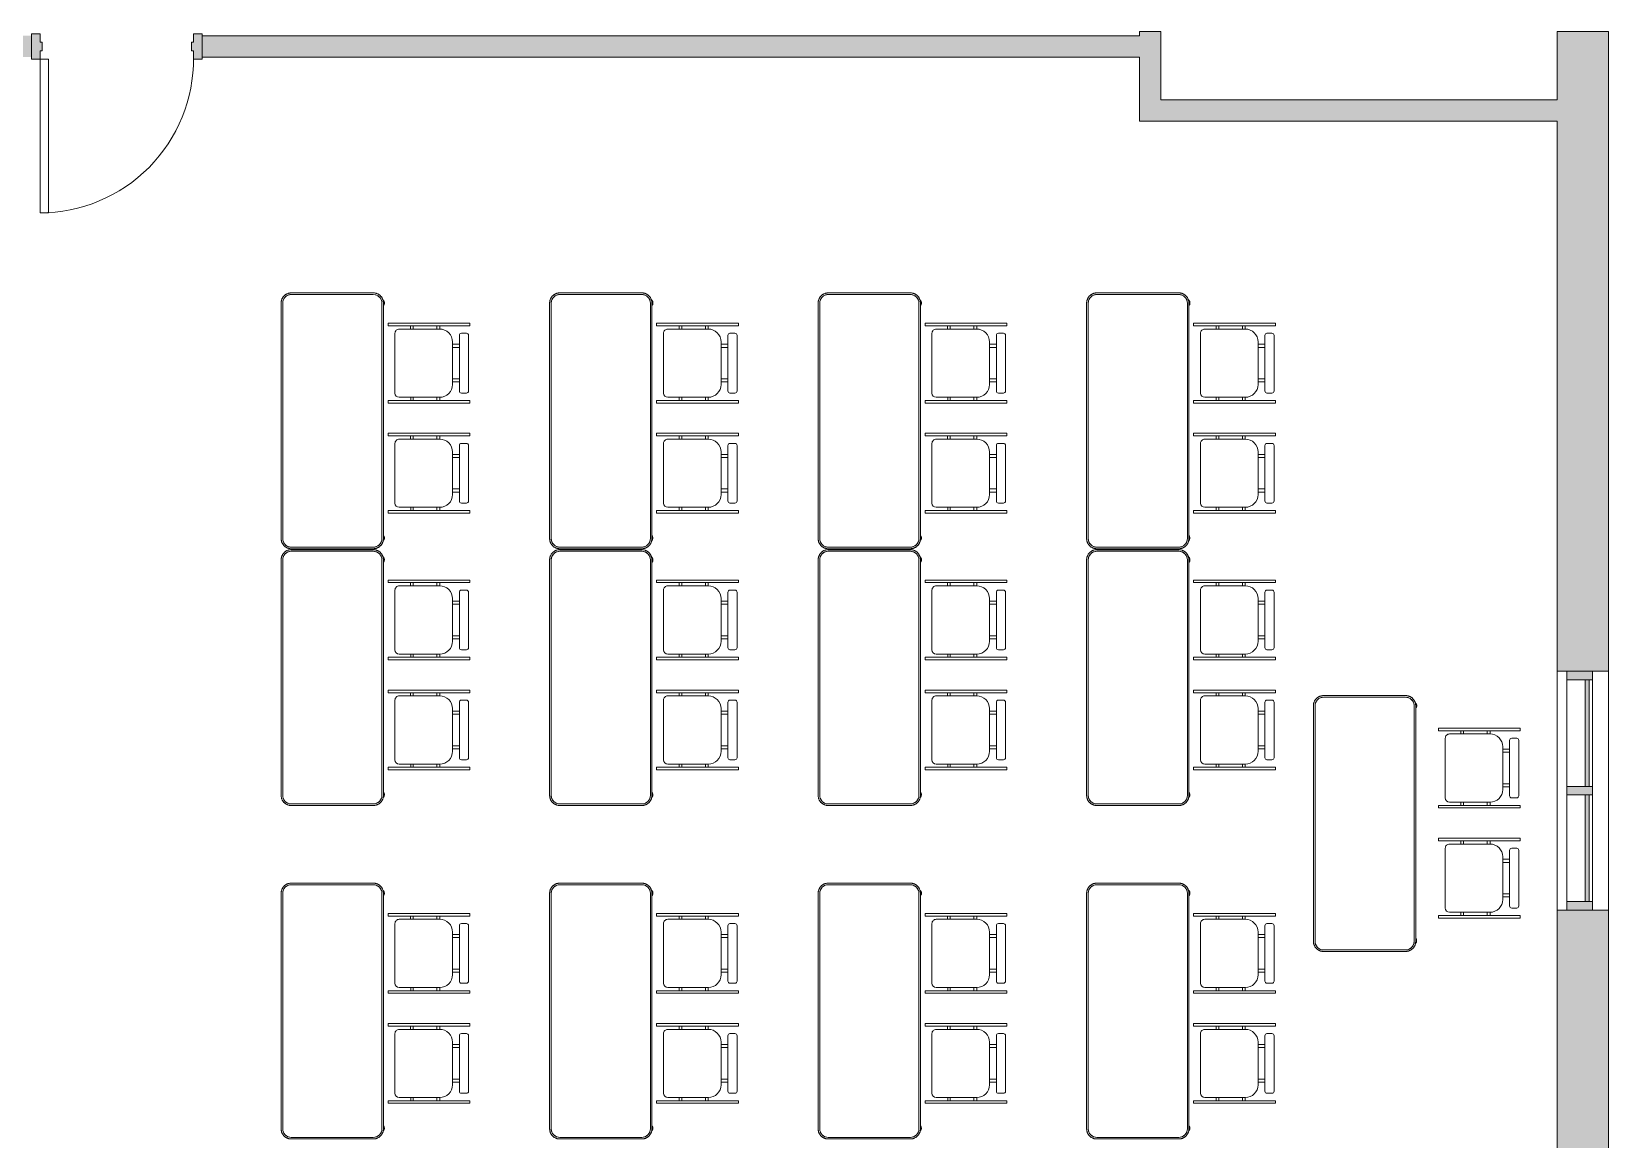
# Model space of a CAD drawing. Header units: inches. Extents: x 75 to 1272, y -971 to -4.
# Drawn here: x 865 to 1235, y -785 to -525.2 of the extents above; entities that cross this region are included whole.
import ezdxf

# ---------------------------------------------------------------- set-up
doc = ezdxf.new("R2010")
doc.units = ezdxf.units.IN
doc.header["$MEASUREMENT"] = 0
for name, color, linetype, lineweight in [('A-DOOR', 31, 'Continuous', 9), ('A-DOOR-FRAM', 31, 'Continuous', 9), ('A-GLAZ-CURT', 52, 'Continuous', 9), ('A-GLAZ-CWMG', 51, 'Continuous', 9), ('A-WALL', 113, 'Continuous', 9), ('A-WALL-PATT', 111, 'Continuous', 9), ('I-FURN', 30, 'Continuous', 9), ('I-WALL', 2, 'Continuous', 9)]:
    doc.layers.add(name, color=color, linetype=linetype, lineweight=lineweight)

# ---------------------------------------------------------------- blocks, each defined once
blk = doc.blocks.new('Door-Single_CE_ - WD Door-2_ WD Frame-5155742-LEVEL 1')
at = {"layer": 'A-DOOR-FRAM'}
h = blk.add_hatch(color=253, dxfattribs=at)
h.paths.add_polyline_path([(-20, 3), (-20, -3), (-18, -3), (-18, -1), (-17.5, -1), (-17.5, 1), (-18, 1), (-18, 3)])
h.paths.add_polyline_path([(20, 3), (18, 3), (18, 1), (17.5, 1), (17.5, -1), (18, -1), (18, -3), (20, -3), (20, 1)])
at = {"layer": 'A-DOOR', "color": 8, "lineweight": 15}
for p, q in [((18, 39), (16, 39)), ((16, 39), (16, 3)), ((18, 3), (18, 39)), ((18, 3), (16, 3))]:
    blk.add_line(p, q, dxfattribs=at)
at = {"layer": 'A-DOOR', "color": 253}
blk.add_arc((18, 3), 36, 90, 180.5, dxfattribs=at)
blk.add_arc((18, 3), 36, 90, 180.5, dxfattribs=at)
blk.add_arc((18, 3), 36, 90, 180.5, dxfattribs=at)
blk.add_arc((18, 3), 36, 90, 180.5, dxfattribs=at)
at = {"layer": 'A-DOOR-FRAM', "color": 8, "lineweight": 15}
for p, q in [((-18, 3), (-20, 3)), ((-20, 3), (-20, -3)), ((-18, 1), (-18, 3)), ((-17.5, 1), (-18, 1)), ((-17.5, -1), (-17.5, 1)), ((18, 1), (17.5, 1)), ((17.5, 1), (17.5, -1)), ((20, 3), (18, 3)), ((18, 3), (18, 1)), ((20, -3), (20, 3)), ((-20, -3), (-18, -3)), ((-18, -3), (-18, -1)), ((-18, -1), (-17.5, -1)), ((17.5, -1), (18, -1)), ((18, -1), (18, -3)), ((18, -3), (20, -3))]:
    blk.add_line(p, q, dxfattribs=at)
blk = doc.blocks.new('System Panel - zGlazed-5156992-LEVEL 1')
at = {"layer": 'A-GLAZ-CURT'}
blk.add_hatch(color=253, dxfattribs=at).paths.add_polyline_path([(-12.5, -1.5), (12.5, -1.5), (12.5, -0.5), (-12.5, -0.5)])
at = {"layer": 'A-GLAZ-CURT', "color": 8, "lineweight": 15}
for p, q in [((12.5, -0.5), (-12.5, -0.5)), ((-12.5, -0.5), (-12.5, -1.5)), ((-12.5, -1.5), (12.5, -1.5)), ((12.5, -1.5), (12.5, -0.5))]:
    blk.add_line(p, q, dxfattribs=at)
blk = doc.blocks.new('Rectangular Mullion - 6_ x 2_ Rectangular_CE_-5156980-LEVEL 1')
at = {"layer": 'A-GLAZ-CWMG', "color": 253}
for p, q in [((1225.26, -868.17), (1225.26, -893.17)), ((1231.26, -868.17), (1231.26, -893.17))]:
    blk.add_line(p, q, dxfattribs=at)
blk = doc.blocks.new('Rectangular Mullion - 6_ x 2_ Rectangular_CE_-5156993-LEVEL 1')
at = {"layer": 'A-GLAZ-CWMG'}
blk.add_hatch(color=253, dxfattribs=at).paths.add_polyline_path([(-2, 2.25), (0, 2.25), (0, -3.75), (-2, -3.75)])
at = {"layer": 'A-GLAZ-CWMG', "color": 8, "lineweight": 15}
for p, q in [((-2, 2.25), (0, 2.25)), ((-2, -3.75), (-2, 2.25)), ((0, 2.25), (0, -3.75)), ((0, -3.75), (-2, -3.75))]:
    blk.add_line(p, q, dxfattribs=at)
blk = doc.blocks.new('Rectangular Mullion - 6_ x 2_ Rectangular_CE_-5156994-LEVEL 1')
at = {"layer": 'A-GLAZ-CWMG'}
blk.add_hatch(color=253, dxfattribs=at).paths.add_polyline_path([(0, -3.75), (0, 2.25), (-2, 2.25), (-2, -3.75)])
at = {"layer": 'A-GLAZ-CWMG', "color": 8, "lineweight": 15}
for p, q in [((0, 2.25), (-2, 2.25)), ((-2, 2.25), (-2, -3.75)), ((0, -3.75), (0, 2.25)), ((-2, -3.75), (0, -3.75))]:
    blk.add_line(p, q, dxfattribs=at)
blk = doc.blocks.new('Rectangular Mullion - 6_ x 2_ Rectangular_CE_-5156991-LEVEL 1')
at = {"layer": 'A-GLAZ-CWMG'}
blk.add_hatch(color=253, dxfattribs=at).paths.add_polyline_path([(-1, 2.25), (1, 2.25), (1, -3.75), (-1, -3.75)])
at = {"layer": 'A-GLAZ-CWMG', "color": 8, "lineweight": 15}
for p, q in [((-1, 2.25), (1, 2.25)), ((-1, -3.75), (-1, 2.25)), ((1, 2.25), (1, -3.75)), ((1, -3.75), (-1, -3.75))]:
    blk.add_line(p, q, dxfattribs=at)
blk = doc.blocks.new('Chair-Stacking - Chair-Stacking-5181166-LEVEL 1')
at = {"layer": 'I-FURN', "color": 254}
for p, q in [((-16.4, 13.91), (-16.4, -5.29)), ((-15.8, 13.91), (-16.4, 13.91)), ((-15.8, -5.29), (-15.8, 13.91)), ((-15.05, 11.29), (-15.05, 1.79)), ((-14.05, 12.29), (-0.05, 12.29)), ((0.95, 11.29), (0.95, 1.79)), ((1.7, 13.91), (2.31, 13.91)), ((1.7, -5.29), (1.7, 13.91)), ((2.31, 13.91), (2.31, -5.29)), ((-15.05, 8.6), (-15.8, 8.6)), ((-15.8, 8), (-15.8, 8.6)), ((-15.05, 8), (-15.8, 8)), ((-15.05, 8), (-15.05, 8.6)), ((0.95, 8), (0.95, 8.63)), ((0.95, 8.63), (1.7, 8.63)), ((0.95, 8), (1.7, 8)), ((1.7, 8), (1.7, 8.63)), ((-15.05, 2.46), (-15.8, 2.46)), ((-15.8, 1.79), (-15.8, 2.46)), ((-15.05, 1.79), (-15.8, 1.79)), ((-15.05, 1.79), (-15.05, 2.46)), ((0.95, 1.79), (0.95, 2.46)), ((0.95, 2.46), (1.7, 2.46)), ((0.95, 1.79), (1.7, 1.79)), ((1.7, 1.79), (1.7, 2.46)), ((-14.05, -3.31), (-14.05, -4.47)), ((-13.55, -2.81), (-0.55, -2.81)), ((-12.05, -1.21), (-2.05, -1.21)), ((-11.46, -1.21), (-10.74, -1.21)), ((-11.46, -1.21), (-11.46, -2.81)), ((-10.74, -1.21), (-10.74, -2.81)), ((-2.63, -1.21), (-3.34, -1.21)), ((-3.34, -1.21), (-3.34, -2.81)), ((-2.63, -1.21), (-2.63, -2.81)), ((-0.05, -3.31), (-0.05, -4.47)), ((-16.4, -5.29), (-15.8, -5.29)), ((-13.55, -4.97), (-0.55, -4.97)), ((2.31, -5.29), (1.7, -5.29))]:
    blk.add_line(p, q, dxfattribs=at)
for centre, radius, start, end in [((-14.05, 11.29), 1, 90, 180), ((-0.05, 11.29), 1, 360, 90), ((-12.05, 1.79), 3, 180, 270), ((-2.05, 1.79), 3, 270, 0), ((-13.55, -3.31), 0.5, 90, 180), ((-0.55, -3.31), 0.5, 360, 90), ((-13.55, -4.47), 0.5, 180, 270), ((-0.55, -4.47), 0.5, 270, 0)]:
    blk.add_arc(centre, radius, start, end, dxfattribs=at)
blk = doc.blocks.new('Table_Training_FlipNestCaster_CE_ - 60_ x 24_-2787681-LEVEL 1')
at = {"layer": 'I-FURN', "color": 254}
for p, q in [((27.63, 12), (-27.62, 12)), ((-27.62, 11.63), (27.63, 11.63)), ((27.63, 11.63), (-27.62, 11.63)), ((-30, 9.63), (-30, -9.63)), ((-29.62, -9.63), (-29.62, 9.63)), ((-29.62, 9.63), (-29.62, -9.63)), ((29.63, 9.63), (29.63, -9.63)), ((29.63, -9.63), (29.63, 9.63)), ((30, -9.63), (30, 9.63)), ((27.63, -11.63), (-27.62, -11.63)), ((-27.62, -11.63), (27.63, -11.63)), ((-27.62, -12), (27.63, -12))]:
    blk.add_line(p, q, dxfattribs=at)
at = {"layer": 'I-FURN', "color": 254, "flags": 128}
for points in [[(-27.62, 12), (-27.72, 12), (-27.81, 11.99), (-27.91, 11.98), (-28, 11.97), (-28.1, 11.95), (-28.19, 11.93), (-28.28, 11.91), (-28.37, 11.88), (-28.46, 11.85), (-28.55, 11.81), (-28.64, 11.77), (-28.72, 11.73), (-28.81, 11.69), (-28.89, 11.64), (-28.97, 11.59), (-29.04, 11.53), (-29.12, 11.47), (-29.19, 11.41), (-29.26, 11.35), (-29.33, 11.28), (-29.39, 11.21), (-29.46, 11.14), (-29.52, 11.06), (-29.57, 10.99), (-29.62, 10.91), (-29.67, 10.83), (-29.72, 10.74), (-29.76, 10.66), (-29.8, 10.57), (-29.84, 10.49), (-29.87, 10.4), (-29.9, 10.31), (-29.93, 10.21), (-29.95, 10.12), (-29.97, 10.03), (-29.98, 9.93), (-29.99, 9.84), (-30, 9.75), (-30, 9.65), (-30, 9.63)], [(30, 9.63), (30, 9.72), (29.99, 9.81), (29.98, 9.91), (29.97, 10), (29.95, 10.1), (29.93, 10.19), (29.91, 10.28), (29.88, 10.37), (29.85, 10.46), (29.81, 10.55), (29.77, 10.64), (29.73, 10.72), (29.69, 10.81), (29.64, 10.89), (29.59, 10.97), (29.53, 11.04), (29.47, 11.12), (29.41, 11.19), (29.35, 11.26), (29.28, 11.33), (29.21, 11.39), (29.14, 11.46), (29.06, 11.52), (28.99, 11.57), (28.91, 11.62), (28.83, 11.67), (28.74, 11.72), (28.66, 11.76), (28.57, 11.8), (28.49, 11.84), (28.4, 11.87), (28.31, 11.9), (28.21, 11.93), (28.12, 11.95), (28.03, 11.97), (27.93, 11.98), (27.84, 11.99), (27.75, 12), (27.65, 12), (27.63, 12)], [(-30, -9.63), (-30, -9.72), (-29.99, -9.81), (-29.98, -9.91), (-29.97, -10), (-29.95, -10.1), (-29.93, -10.19), (-29.91, -10.28), (-29.88, -10.37), (-29.85, -10.46), (-29.81, -10.55), (-29.77, -10.64), (-29.73, -10.72), (-29.69, -10.81), (-29.64, -10.89), (-29.59, -10.97), (-29.53, -11.04), (-29.47, -11.12), (-29.41, -11.19), (-29.35, -11.26), (-29.28, -11.33), (-29.21, -11.39), (-29.14, -11.46), (-29.06, -11.52), (-28.99, -11.57), (-28.91, -11.62), (-28.83, -11.67), (-28.74, -11.72), (-28.66, -11.76), (-28.57, -11.8), (-28.49, -11.84), (-28.4, -11.87), (-28.31, -11.9), (-28.21, -11.93), (-28.12, -11.95), (-28.03, -11.97), (-27.93, -11.98), (-27.84, -11.99), (-27.75, -12), (-27.65, -12), (-27.62, -12)], [(27.63, -12), (27.72, -12), (27.81, -11.99), (27.91, -11.98), (28, -11.97), (28.1, -11.95), (28.19, -11.93), (28.28, -11.91), (28.37, -11.88), (28.46, -11.85), (28.55, -11.81), (28.64, -11.77), (28.72, -11.73), (28.81, -11.69), (28.89, -11.64), (28.97, -11.59), (29.04, -11.53), (29.12, -11.47), (29.19, -11.41), (29.26, -11.35), (29.33, -11.28), (29.39, -11.21), (29.46, -11.14), (29.52, -11.06), (29.57, -10.99), (29.62, -10.91), (29.67, -10.83), (29.72, -10.74), (29.76, -10.66), (29.8, -10.57), (29.84, -10.49), (29.87, -10.4), (29.9, -10.31), (29.93, -10.21), (29.95, -10.12), (29.97, -10.03), (29.98, -9.93), (29.99, -9.84), (30, -9.75), (30, -9.65), (30, -9.63)]]:
    blk.add_lwpolyline(points, dxfattribs=at)
at = {"layer": 'I-FURN', "color": 254}
for centre, start, end in [((-27.62, 9.63), 90, 180), ((-27.62, 9.63), 110.0287, 159.9713), ((-27.62, 9.63), 90, 108.099), ((27.63, 9.63), 360, 90), ((27.63, 9.63), 72.0786, 90), ((27.63, 9.63), 20.0287, 69.9713), ((-27.62, 9.63), 162.0786, 180), ((27.63, 9.63), 360, 18.099), ((-27.62, -9.63), 180, 270), ((-27.62, -9.63), 180, 198.099), ((-27.62, -9.63), 200.0287, 249.9713), ((27.63, -9.63), 270, 360), ((27.63, -9.63), 290.0287, 339.9713), ((27.63, -9.63), 342.0786, 360), ((-27.62, -9.63), 252.0786, 270), ((27.63, -9.63), 270, 288.099)]:
    blk.add_arc(centre, 2, start, end, dxfattribs=at)
for points, knots in [([(-27.64, 12.24), (-27.71, 12.24), (-27.86, 12.22), (-28.04, 12.15), (-28.17, 12.06), (-28.26, 11.99), (-28.33, 11.9), (-28.37, 11.84), (-28.39, 11.81)], [0, 0, 0, 0, 0.0833333, 0.1666667, 0.2083333, 0.25, 0.2916667, 0.3333333, 0.3333333, 0.3333333, 0.3333333]), ([(-27.03, 12), (-27.05, 12.02), (-27.11, 12.07), (-27.23, 12.15), (-27.41, 12.22), (-27.56, 12.24), (-27.64, 12.24)], [0.7554014, 0.7554014, 0.7554014, 0.7554014, 0.7916667, 0.8333333, 0.9166667, 1, 1, 1, 1]), ([(27.48, 12.22), (27.4, 12.22), (27.25, 12.2), (27.07, 12.13), (26.96, 12.05), (26.91, 12.01), (26.89, 12)], [0, 0, 0, 0, 0.0833333, 0.1666667, 0.2083333, 0.2321968, 0.2321968, 0.2321968, 0.2321968]), ([(28.18, 11.86), (28.18, 11.87), (28.15, 11.9), (28.1, 11.97), (28.01, 12.04), (27.88, 12.13), (27.71, 12.2), (27.55, 12.22), (27.48, 12.22)], [0.6996779, 0.6996779, 0.6996779, 0.6996779, 0.7083333, 0.75, 0.7916667, 0.8333333, 0.9166667, 1, 1, 1, 1])]:
    blk.add_open_spline(points, degree=3, knots=knots, dxfattribs=at)
blk = doc.blocks.new('Table_Training_FlipNestCaster_CE_ - 60_ x 24_-V6-LEVEL 1')
at = {"layer": 'I-FURN', "color": 254}
for p, q in [((27.63, 12), (-27.62, 12)), ((-27.62, 11.63), (27.63, 11.63)), ((27.63, 11.63), (-27.62, 11.63)), ((-30, 9.63), (-30, -9.63)), ((-29.62, -9.63), (-29.62, 9.63)), ((-29.62, 9.63), (-29.62, -9.63)), ((29.63, 9.63), (29.63, -9.63)), ((29.63, -9.63), (29.63, 9.63)), ((30, -9.63), (30, 9.63)), ((27.63, -11.63), (-27.62, -11.63)), ((-27.62, -11.63), (27.63, -11.63)), ((-27.62, -12), (27.63, -12))]:
    blk.add_line(p, q, dxfattribs=at)
at = {"layer": 'I-FURN', "color": 254, "flags": 128}
for points in [[(-27.62, 12), (-27.72, 12), (-27.81, 11.99), (-27.91, 11.98), (-28, 11.97), (-28.1, 11.95), (-28.19, 11.93), (-28.28, 11.91), (-28.37, 11.88), (-28.46, 11.85), (-28.55, 11.81), (-28.64, 11.77), (-28.72, 11.73), (-28.81, 11.69), (-28.89, 11.64), (-28.97, 11.59), (-29.04, 11.53), (-29.12, 11.47), (-29.19, 11.41), (-29.26, 11.35), (-29.33, 11.28), (-29.39, 11.21), (-29.46, 11.14), (-29.52, 11.06), (-29.57, 10.99), (-29.62, 10.91), (-29.67, 10.83), (-29.72, 10.74), (-29.76, 10.66), (-29.8, 10.57), (-29.84, 10.49), (-29.87, 10.4), (-29.9, 10.31), (-29.93, 10.21), (-29.95, 10.12), (-29.97, 10.03), (-29.98, 9.93), (-29.99, 9.84), (-30, 9.75), (-30, 9.65), (-30, 9.63)], [(30, 9.63), (30, 9.72), (29.99, 9.81), (29.98, 9.91), (29.97, 10), (29.95, 10.1), (29.93, 10.19), (29.91, 10.28), (29.88, 10.37), (29.85, 10.46), (29.81, 10.55), (29.77, 10.64), (29.73, 10.72), (29.69, 10.81), (29.64, 10.89), (29.59, 10.97), (29.53, 11.04), (29.47, 11.12), (29.41, 11.19), (29.35, 11.26), (29.28, 11.33), (29.21, 11.39), (29.14, 11.46), (29.06, 11.52), (28.99, 11.57), (28.91, 11.62), (28.83, 11.67), (28.74, 11.72), (28.66, 11.76), (28.57, 11.8), (28.49, 11.84), (28.4, 11.87), (28.31, 11.9), (28.21, 11.93), (28.12, 11.95), (28.03, 11.97), (27.93, 11.98), (27.84, 11.99), (27.75, 12), (27.65, 12), (27.63, 12)], [(-30, -9.63), (-30, -9.72), (-29.99, -9.81), (-29.98, -9.91), (-29.97, -10), (-29.95, -10.1), (-29.93, -10.19), (-29.91, -10.28), (-29.88, -10.37), (-29.85, -10.46), (-29.81, -10.55), (-29.77, -10.64), (-29.73, -10.72), (-29.69, -10.81), (-29.64, -10.89), (-29.59, -10.97), (-29.53, -11.04), (-29.47, -11.12), (-29.41, -11.19), (-29.35, -11.26), (-29.28, -11.33), (-29.21, -11.39), (-29.14, -11.46), (-29.06, -11.52), (-28.99, -11.57), (-28.91, -11.62), (-28.83, -11.67), (-28.74, -11.72), (-28.66, -11.76), (-28.57, -11.8), (-28.49, -11.84), (-28.4, -11.87), (-28.31, -11.9), (-28.21, -11.93), (-28.12, -11.95), (-28.03, -11.97), (-27.93, -11.98), (-27.84, -11.99), (-27.75, -12), (-27.65, -12), (-27.62, -12)], [(27.63, -12), (27.72, -12), (27.81, -11.99), (27.91, -11.98), (28, -11.97), (28.1, -11.95), (28.19, -11.93), (28.28, -11.91), (28.37, -11.88), (28.46, -11.85), (28.55, -11.81), (28.64, -11.77), (28.72, -11.73), (28.81, -11.69), (28.89, -11.64), (28.97, -11.59), (29.04, -11.53), (29.12, -11.47), (29.19, -11.41), (29.26, -11.35), (29.33, -11.28), (29.39, -11.21), (29.46, -11.14), (29.52, -11.06), (29.57, -10.99), (29.62, -10.91), (29.67, -10.83), (29.72, -10.74), (29.76, -10.66), (29.8, -10.57), (29.84, -10.49), (29.87, -10.4), (29.9, -10.31), (29.93, -10.21), (29.95, -10.12), (29.97, -10.03), (29.98, -9.93), (29.99, -9.84), (30, -9.75), (30, -9.65), (30, -9.63)]]:
    blk.add_lwpolyline(points, dxfattribs=at)
at = {"layer": 'I-FURN', "color": 254}
for centre, start, end in [((-27.62, 9.63), 90, 180), ((-27.62, 9.63), 110.0287, 159.9713), ((-27.62, 9.63), 90, 108.099), ((27.63, 9.63), 360, 90), ((27.63, 9.63), 72.0786, 90), ((27.63, 9.63), 20.0287, 69.9713), ((-27.62, 9.63), 162.0786, 180), ((27.63, 9.63), 360, 18.099), ((-27.62, -9.63), 180, 270), ((-27.62, -9.63), 180, 198.099), ((-27.62, -9.63), 200.0287, 204.9713), ((-27.62, -9.63), 207.264, 249.9713), ((27.63, -9.63), 270, 360), ((27.63, -9.63), 290.0287, 332.736), ((27.63, -9.63), 335.0287, 339.9713), ((27.63, -9.63), 342.0786, 360), ((-27.62, -9.63), 252.0786, 270), ((27.63, -9.63), 270, 288.099)]:
    blk.add_arc(centre, 2, start, end, dxfattribs=at)
for points, knots in [([(-27.64, 12.24), (-27.71, 12.24), (-27.86, 12.22), (-28.04, 12.15), (-28.17, 12.06), (-28.26, 11.99), (-28.33, 11.9), (-28.37, 11.84), (-28.39, 11.81)], [0, 0, 0, 0, 0.0833333, 0.1666667, 0.2083333, 0.25, 0.2916667, 0.3333333, 0.3333333, 0.3333333, 0.3333333]), ([(-27.03, 12), (-27.05, 12.02), (-27.11, 12.07), (-27.23, 12.15), (-27.41, 12.22), (-27.56, 12.24), (-27.64, 12.24)], [0.7554014, 0.7554014, 0.7554014, 0.7554014, 0.7916667, 0.8333333, 0.9166667, 1, 1, 1, 1]), ([(27.48, 12.22), (27.4, 12.22), (27.25, 12.2), (27.07, 12.13), (26.96, 12.05), (26.91, 12.01), (26.89, 12)], [0, 0, 0, 0, 0.0833333, 0.1666667, 0.2083333, 0.2321968, 0.2321968, 0.2321968, 0.2321968]), ([(28.18, 11.86), (28.18, 11.87), (28.15, 11.9), (28.1, 11.97), (28.01, 12.04), (27.88, 12.13), (27.71, 12.2), (27.55, 12.22), (27.48, 12.22)], [0.6996779, 0.6996779, 0.6996779, 0.6996779, 0.7083333, 0.75, 0.7916667, 0.8333333, 0.9166667, 1, 1, 1, 1])]:
    blk.add_open_spline(points, degree=3, knots=knots, dxfattribs=at)
blk = doc.blocks.new('Table_Training_FlipNestCaster_CE_ - 60_ x 24_-V12-LEVEL 1')
at = {"layer": 'I-FURN', "color": 254}
for p, q in [((27.63, 12), (-27.62, 12)), ((-27.62, 11.63), (27.63, 11.63)), ((27.63, 11.63), (-27.62, 11.63)), ((-30, 9.63), (-30, -9.63)), ((-29.62, -9.63), (-29.62, 9.63)), ((-29.62, 9.63), (-29.62, -9.63)), ((29.63, 9.63), (29.63, -9.63)), ((29.63, -9.63), (29.63, 9.63)), ((30, -9.63), (30, 9.63)), ((27.63, -11.63), (-27.62, -11.63)), ((-27.62, -11.63), (27.63, -11.63)), ((-27.62, -12), (27.63, -12))]:
    blk.add_line(p, q, dxfattribs=at)
at = {"layer": 'I-FURN', "color": 254, "flags": 128}
for points in [[(-27.62, 12), (-27.72, 12), (-27.81, 11.99), (-27.91, 11.98), (-28, 11.97), (-28.1, 11.95), (-28.19, 11.93), (-28.28, 11.91), (-28.37, 11.88), (-28.46, 11.85), (-28.55, 11.81), (-28.64, 11.77), (-28.72, 11.73), (-28.81, 11.69), (-28.89, 11.64), (-28.97, 11.59), (-29.04, 11.53), (-29.12, 11.47), (-29.19, 11.41), (-29.26, 11.35), (-29.33, 11.28), (-29.39, 11.21), (-29.46, 11.14), (-29.52, 11.06), (-29.57, 10.99), (-29.62, 10.91), (-29.67, 10.83), (-29.72, 10.74), (-29.76, 10.66), (-29.8, 10.57), (-29.84, 10.49), (-29.87, 10.4), (-29.9, 10.31), (-29.93, 10.21), (-29.95, 10.12), (-29.97, 10.03), (-29.98, 9.93), (-29.99, 9.84), (-30, 9.75), (-30, 9.65), (-30, 9.63)], [(30, 9.63), (30, 9.72), (29.99, 9.81), (29.98, 9.91), (29.97, 10), (29.95, 10.1), (29.93, 10.19), (29.91, 10.28), (29.88, 10.37), (29.85, 10.46), (29.81, 10.55), (29.77, 10.64), (29.73, 10.72), (29.69, 10.81), (29.64, 10.89), (29.59, 10.97), (29.53, 11.04), (29.47, 11.12), (29.41, 11.19), (29.35, 11.26), (29.28, 11.33), (29.21, 11.39), (29.14, 11.46), (29.06, 11.52), (28.99, 11.57), (28.91, 11.62), (28.83, 11.67), (28.74, 11.72), (28.66, 11.76), (28.57, 11.8), (28.49, 11.84), (28.4, 11.87), (28.31, 11.9), (28.21, 11.93), (28.12, 11.95), (28.03, 11.97), (27.93, 11.98), (27.84, 11.99), (27.75, 12), (27.65, 12), (27.63, 12)], [(-30, -9.63), (-30, -9.72), (-29.99, -9.81), (-29.98, -9.91), (-29.97, -10), (-29.95, -10.1), (-29.93, -10.19), (-29.91, -10.28), (-29.88, -10.37), (-29.85, -10.46), (-29.81, -10.55), (-29.77, -10.64), (-29.73, -10.72), (-29.69, -10.81), (-29.64, -10.89), (-29.59, -10.97), (-29.53, -11.04), (-29.47, -11.12), (-29.41, -11.19), (-29.35, -11.26), (-29.28, -11.33), (-29.21, -11.39), (-29.14, -11.46), (-29.06, -11.52), (-28.99, -11.57), (-28.91, -11.62), (-28.83, -11.67), (-28.74, -11.72), (-28.66, -11.76), (-28.57, -11.8), (-28.49, -11.84), (-28.4, -11.87), (-28.31, -11.9), (-28.21, -11.93), (-28.12, -11.95), (-28.03, -11.97), (-27.93, -11.98), (-27.84, -11.99), (-27.75, -12), (-27.65, -12), (-27.62, -12)], [(27.63, -12), (27.72, -12), (27.81, -11.99), (27.91, -11.98), (28, -11.97), (28.1, -11.95), (28.19, -11.93), (28.28, -11.91), (28.37, -11.88), (28.46, -11.85), (28.55, -11.81), (28.64, -11.77), (28.72, -11.73), (28.81, -11.69), (28.89, -11.64), (28.97, -11.59), (29.04, -11.53), (29.12, -11.47), (29.19, -11.41), (29.26, -11.35), (29.33, -11.28), (29.39, -11.21), (29.46, -11.14), (29.52, -11.06), (29.57, -10.99), (29.62, -10.91), (29.67, -10.83), (29.72, -10.74), (29.76, -10.66), (29.8, -10.57), (29.84, -10.49), (29.87, -10.4), (29.9, -10.31), (29.93, -10.21), (29.95, -10.12), (29.97, -10.03), (29.98, -9.93), (29.99, -9.84), (30, -9.75), (30, -9.65), (30, -9.63)]]:
    blk.add_lwpolyline(points, dxfattribs=at)
at = {"layer": 'I-FURN', "color": 254}
for centre, start, end in [((-27.62, 9.63), 90, 180), ((-27.62, 9.63), 110.0287, 180), ((-27.62, 9.63), 90, 108.099), ((27.63, 9.63), 360, 90), ((27.63, 9.63), 72.0786, 90), ((27.63, 9.63), 20.0287, 69.9713), ((27.63, 9.63), 360, 18.099), ((-27.62, -9.63), 180, 270), ((-27.62, -9.63), 180, 198.099), ((-27.62, -9.63), 200.0287, 204.9713), ((-27.62, -9.63), 207.264, 249.9713), ((27.63, -9.63), 270, 360), ((27.63, -9.63), 290.0287, 332.736), ((27.63, -9.63), 335.0287, 339.9713), ((27.63, -9.63), 342.0786, 360), ((-27.62, -9.63), 252.0786, 270), ((27.63, -9.63), 270, 288.099)]:
    blk.add_arc(centre, 2, start, end, dxfattribs=at)
for points, knots in [([(-27.64, 12.24), (-27.71, 12.24), (-27.86, 12.22), (-28.04, 12.15), (-28.17, 12.06), (-28.26, 11.99), (-28.33, 11.9), (-28.37, 11.84), (-28.39, 11.81)], [0, 0, 0, 0, 0.0833333, 0.1666667, 0.2083333, 0.25, 0.2916667, 0.3333333, 0.3333333, 0.3333333, 0.3333333]), ([(-27.03, 12), (-27.05, 12.02), (-27.11, 12.07), (-27.23, 12.15), (-27.41, 12.22), (-27.56, 12.24), (-27.64, 12.24)], [0.7554014, 0.7554014, 0.7554014, 0.7554014, 0.7916667, 0.8333333, 0.9166667, 1, 1, 1, 1]), ([(27.48, 12.22), (27.4, 12.22), (27.25, 12.2), (27.07, 12.13), (26.96, 12.05), (26.91, 12.01), (26.89, 12)], [0, 0, 0, 0, 0.0833333, 0.1666667, 0.2083333, 0.2321968, 0.2321968, 0.2321968, 0.2321968]), ([(28.18, 11.86), (28.18, 11.87), (28.15, 11.9), (28.1, 11.97), (28.01, 12.04), (27.88, 12.13), (27.71, 12.2), (27.55, 12.22), (27.48, 12.22)], [0.6996779, 0.6996779, 0.6996779, 0.6996779, 0.7083333, 0.75, 0.7916667, 0.8333333, 0.9166667, 1, 1, 1, 1])]:
    blk.add_open_spline(points, degree=3, knots=knots, dxfattribs=at)
blk = doc.blocks.new('Table_Training_FlipNestCaster_CE_ - 60_ x 24_-V13-LEVEL 1')
at = {"layer": 'I-FURN', "color": 254}
for p, q in [((27.63, 12), (-27.62, 12)), ((-27.62, 11.63), (27.63, 11.63)), ((27.63, 11.63), (-27.62, 11.63)), ((-30, 9.63), (-30, -9.63)), ((-29.62, -9.63), (-29.62, 9.63)), ((-29.62, 9.63), (-29.62, -9.63)), ((29.63, 9.63), (29.63, -9.63)), ((29.63, -9.63), (29.63, 9.63)), ((30, -9.63), (30, 9.63)), ((27.63, -11.63), (-27.62, -11.63)), ((-27.62, -11.63), (27.63, -11.63)), ((-27.62, -12), (27.63, -12))]:
    blk.add_line(p, q, dxfattribs=at)
at = {"layer": 'I-FURN', "color": 254, "flags": 128}
for points in [[(-27.62, 12), (-27.72, 12), (-27.81, 11.99), (-27.91, 11.98), (-28, 11.97), (-28.1, 11.95), (-28.19, 11.93), (-28.28, 11.91), (-28.37, 11.88), (-28.46, 11.85), (-28.55, 11.81), (-28.64, 11.77), (-28.72, 11.73), (-28.81, 11.69), (-28.89, 11.64), (-28.97, 11.59), (-29.04, 11.53), (-29.12, 11.47), (-29.19, 11.41), (-29.26, 11.35), (-29.33, 11.28), (-29.39, 11.21), (-29.46, 11.14), (-29.52, 11.06), (-29.57, 10.99), (-29.62, 10.91), (-29.67, 10.83), (-29.72, 10.74), (-29.76, 10.66), (-29.8, 10.57), (-29.84, 10.49), (-29.87, 10.4), (-29.9, 10.31), (-29.93, 10.21), (-29.95, 10.12), (-29.97, 10.03), (-29.98, 9.93), (-29.99, 9.84), (-30, 9.75), (-30, 9.65), (-30, 9.63)], [(30, 9.63), (30, 9.72), (29.99, 9.81), (29.98, 9.91), (29.97, 10), (29.95, 10.1), (29.93, 10.19), (29.91, 10.28), (29.88, 10.37), (29.85, 10.46), (29.81, 10.55), (29.77, 10.64), (29.73, 10.72), (29.69, 10.81), (29.64, 10.89), (29.59, 10.97), (29.53, 11.04), (29.47, 11.12), (29.41, 11.19), (29.35, 11.26), (29.28, 11.33), (29.21, 11.39), (29.14, 11.46), (29.06, 11.52), (28.99, 11.57), (28.91, 11.62), (28.83, 11.67), (28.74, 11.72), (28.66, 11.76), (28.57, 11.8), (28.49, 11.84), (28.4, 11.87), (28.31, 11.9), (28.21, 11.93), (28.12, 11.95), (28.03, 11.97), (27.93, 11.98), (27.84, 11.99), (27.75, 12), (27.65, 12), (27.63, 12)], [(-30, -9.63), (-30, -9.72), (-29.99, -9.81), (-29.98, -9.91), (-29.97, -10), (-29.95, -10.1), (-29.93, -10.19), (-29.91, -10.28), (-29.88, -10.37), (-29.85, -10.46), (-29.81, -10.55), (-29.77, -10.64), (-29.73, -10.72), (-29.69, -10.81), (-29.64, -10.89), (-29.59, -10.97), (-29.53, -11.04), (-29.47, -11.12), (-29.41, -11.19), (-29.35, -11.26), (-29.28, -11.33), (-29.21, -11.39), (-29.14, -11.46), (-29.06, -11.52), (-28.99, -11.57), (-28.91, -11.62), (-28.83, -11.67), (-28.74, -11.72), (-28.66, -11.76), (-28.57, -11.8), (-28.49, -11.84), (-28.4, -11.87), (-28.31, -11.9), (-28.21, -11.93), (-28.12, -11.95), (-28.03, -11.97), (-27.93, -11.98), (-27.84, -11.99), (-27.75, -12), (-27.65, -12), (-27.62, -12)], [(27.63, -12), (27.72, -12), (27.81, -11.99), (27.91, -11.98), (28, -11.97), (28.1, -11.95), (28.19, -11.93), (28.28, -11.91), (28.37, -11.88), (28.46, -11.85), (28.55, -11.81), (28.64, -11.77), (28.72, -11.73), (28.81, -11.69), (28.89, -11.64), (28.97, -11.59), (29.04, -11.53), (29.12, -11.47), (29.19, -11.41), (29.26, -11.35), (29.33, -11.28), (29.39, -11.21), (29.46, -11.14), (29.52, -11.06), (29.57, -10.99), (29.62, -10.91), (29.67, -10.83), (29.72, -10.74), (29.76, -10.66), (29.8, -10.57), (29.84, -10.49), (29.87, -10.4), (29.9, -10.31), (29.93, -10.21), (29.95, -10.12), (29.97, -10.03), (29.98, -9.93), (29.99, -9.84), (30, -9.75), (30, -9.65), (30, -9.63)]]:
    blk.add_lwpolyline(points, dxfattribs=at)
at = {"layer": 'I-FURN', "color": 254}
for centre, start, end in [((-27.62, 9.63), 113.8202, 180), ((-27.62, 9.63), 110.0287, 159.9713), ((-27.62, 9.63), 90, 112.5), ((-27.62, 9.63), 90, 108.099), ((27.63, 9.63), 360, 90), ((27.63, 9.63), 72.0786, 90), ((27.63, 9.63), 20.0287, 69.9713), ((-27.62, 9.63), 162.0786, 180), ((27.63, 9.63), 360, 18.099), ((-27.62, -9.63), 180, 246.1798), ((-27.62, -9.63), 180, 198.099), ((-27.62, -9.63), 200.0287, 249.9713), ((27.63, -9.63), 270, 360), ((27.63, -9.63), 290.0287, 339.9713), ((27.63, -9.63), 342.0786, 360), ((-27.62, -9.63), 247.5, 270), ((-27.62, -9.63), 252.0786, 270), ((27.63, -9.63), 270, 288.099)]:
    blk.add_arc(centre, 2, start, end, dxfattribs=at)
for points, knots in [([(-27.64, 12.24), (-27.71, 12.24), (-27.86, 12.22), (-28.04, 12.15), (-28.17, 12.06), (-28.26, 11.99), (-28.33, 11.9), (-28.37, 11.84), (-28.39, 11.81)], [0, 0, 0, 0, 0.0833333, 0.1666667, 0.2083333, 0.25, 0.2916667, 0.3333333, 0.3333333, 0.3333333, 0.3333333]), ([(-27.03, 12), (-27.05, 12.02), (-27.11, 12.07), (-27.23, 12.15), (-27.41, 12.22), (-27.56, 12.24), (-27.64, 12.24)], [0.7554014, 0.7554014, 0.7554014, 0.7554014, 0.7916667, 0.8333333, 0.9166667, 1, 1, 1, 1]), ([(27.48, 12.22), (27.4, 12.22), (27.25, 12.2), (27.07, 12.13), (26.96, 12.05), (26.91, 12.01), (26.89, 12)], [0, 0, 0, 0, 0.0833333, 0.1666667, 0.2083333, 0.2321968, 0.2321968, 0.2321968, 0.2321968]), ([(28.18, 11.86), (28.18, 11.87), (28.15, 11.9), (28.1, 11.97), (28.01, 12.04), (27.88, 12.13), (27.71, 12.2), (27.55, 12.22), (27.48, 12.22)], [0.6996779, 0.6996779, 0.6996779, 0.6996779, 0.7083333, 0.75, 0.7916667, 0.8333333, 0.9166667, 1, 1, 1, 1])]:
    blk.add_open_spline(points, degree=3, knots=knots, dxfattribs=at)

msp = doc.modelspace()

# ---------------------------------------------------------------- hatches: boundary and pattern name
at = {"layer": 'A-WALL-PATT'}
h = msp.add_hatch(color=253, dxfattribs=at)
h.paths.add_polyline_path([(1223.01, -934.17), (1235.01, -934.17), (1235.01, -895.17), (1223.01, -895.17), (1223.01, -922.17)])
h.paths.add_polyline_path([(1223.01, -839.17), (1235.01, -839.17), (1235.01, -731.19), (1223.01, -731.19), (1223.01, -753.13)])
h.paths.add_polyline_path([(1223.01, -675.19), (1235.01, -675.19), (1235.01, -525.17), (1223.01, -525.17), (1223.01, -620.15)])
h.paths.add_polyline_path([(1223.01, -449.17), (1235.01, -449.17), (1235.01, -299.15), (1223.01, -299.15), (1223.01, -433.17)])
h.paths.add_polyline_path([(1223.01, -243.15), (1235.01, -243.15), (1235.01, -135.17), (1223.01, -135.17), (1223.01, -221.2)])
h.paths.add_polyline_path([(1223.01, -79.17), (1235.01, -79.17), (1235.01, -52.17), (1223.01, -52.17)])
h = msp.add_hatch(color=253, dxfattribs=at)
h.paths.add_polyline_path([(1125.01, -541.17), (1130.01, -541.17), (1130.01, -525.17), (1125.01, -525.17), (1125.01, -531.17)])
h.paths.add_polyline_path([(1130.01, -449.17), (1130.01, -428.17), (1125.01, -428.17), (1125.01, -449.17)])
h = msp.add_hatch(color=253, dxfattribs=at)
h.paths.add_polyline_path([(1125.01, -531.17), (1125.01, -526.17), (905.01, -526.17), (905.01, -531.17), (1084.48, -531.17)])
h.paths.add_polyline_path([(865.01, -531.17), (865.01, -526.17), (859.01, -526.17), (859.01, -531.17)])
msp.add_hatch(color=253, dxfattribs=at).paths.add_polyline_path([(1223.01, -546.17), (1223.01, -541.17), (1125.01, -541.17), (1125.01, -546.17), (1166.78, -546.17)])

# ---------------------------------------------------------------- linework, layer by layer
at = {"layer": 'A-WALL', "color": 8, "lineweight": 15}
for p, q in [((1223.01, -525.17), (1223.01, -541.17)), ((1235.01, -525.17), (1223.01, -525.17)), ((1235.01, -675.19), (1235.01, -525.17)), ((1223.01, -546.17), (1223.01, -675.19)), ((1223.01, -675.19), (1235.01, -675.19)), ((1223.01, -731.19), (1223.01, -839.17)), ((1235.01, -731.19), (1223.01, -731.19)), ((1235.01, -839.17), (1235.01, -731.19))]:
    msp.add_line(p, q, dxfattribs=at)
at = {"layer": 'A-WALL', "color": 253}
for p, q in [((1223.01, -731.19), (1223.01, -675.19)), ((1235.01, -675.19), (1235.01, -731.19))]:
    msp.add_line(p, q, dxfattribs=at)
at = {"layer": 'I-WALL', "color": 8, "lineweight": 15}
for p, q in [((1130.01, -525.17), (1125.01, -525.17)), ((1125.01, -525.17), (1125.01, -526.17)), ((1130.01, -541.17), (1130.01, -525.17)), ((1125.01, -526.17), (905.01, -526.17)), ((905.01, -526.17), (905.01, -531.17)), ((905.01, -531.17), (1125.01, -531.17)), ((1125.01, -531.17), (1125.01, -546.17)), ((1223.01, -541.17), (1130.01, -541.17)), ((1125.01, -546.17), (1223.01, -546.17))]:
    msp.add_line(p, q, dxfattribs=at)

# ---------------------------------------------------------------- block references
at = {"layer": 'A-DOOR', "color": 253, "rotation": 180}
msp.add_blockref('Door-Single_CE_ - WD Door-2_ WD Frame-5155742-LEVEL 1', (885.01, -528.67), dxfattribs=at)
at = {"layer": 'A-GLAZ-CURT', "color": 253, "rotation": 90.00000000000048}
for p in [(1229.01, -689.69), (1229.01, -716.69)]:
    msp.add_blockref('System Panel - zGlazed-5156992-LEVEL 1', p, dxfattribs=at)
at = {"layer": 'A-GLAZ-CWMG', "color": 253, "extrusion": (0, 0, -1), "rotation": 89.99999999999947}
for name, p in [('Rectangular Mullion - 6_ x 2_ Rectangular_CE_-5156993-LEVEL 1', (-1229.01, -675.19)), ('Rectangular Mullion - 6_ x 2_ Rectangular_CE_-5156991-LEVEL 1', (-1229.01, -703.19))]:
    msp.add_blockref(name, p, dxfattribs=at)
at = {"layer": 'A-GLAZ-CWMG', "color": 253}
for p in [(0, 190.98), (0, 163.98)]:
    msp.add_blockref('Rectangular Mullion - 6_ x 2_ Rectangular_CE_-5156980-LEVEL 1', p, dxfattribs=at)
at = {"layer": 'A-GLAZ-CWMG', "color": 253, "rotation": 270.0000000000005}
msp.add_blockref('Rectangular Mullion - 6_ x 2_ Rectangular_CE_-5156994-LEVEL 1', (1229.01, -731.19), dxfattribs=at)
at = {"layer": 'I-FURN', "color": 254, "rotation": 269.9999999999998}
for name, p in [('Table_Training_FlipNestCaster_CE_ - 60_ x 24_-V12-LEVEL 1', (935.58, -616.46)), ('Table_Training_FlipNestCaster_CE_ - 60_ x 24_-2787681-LEVEL 1', (998.58, -616.46)), ('Table_Training_FlipNestCaster_CE_ - 60_ x 24_-2787681-LEVEL 1', (1061.58, -616.46)), ('Table_Training_FlipNestCaster_CE_ - 60_ x 24_-2787681-LEVEL 1', (1124.58, -616.46)), ('Table_Training_FlipNestCaster_CE_ - 60_ x 24_-V6-LEVEL 1', (935.58, -676.68)), ('Table_Training_FlipNestCaster_CE_ - 60_ x 24_-2787681-LEVEL 1', (998.58, -676.68)), ('Table_Training_FlipNestCaster_CE_ - 60_ x 24_-2787681-LEVEL 1', (1061.58, -676.68)), ('Table_Training_FlipNestCaster_CE_ - 60_ x 24_-2787681-LEVEL 1', (1124.58, -676.68)), ('Table_Training_FlipNestCaster_CE_ - 60_ x 24_-V13-LEVEL 1', (1177.79, -710.91)), ('Table_Training_FlipNestCaster_CE_ - 60_ x 24_-V6-LEVEL 1', (935.58, -754.89)), ('Table_Training_FlipNestCaster_CE_ - 60_ x 24_-2787681-LEVEL 1', (998.58, -754.89)), ('Table_Training_FlipNestCaster_CE_ - 60_ x 24_-2787681-LEVEL 1', (1061.58, -754.89)), ('Table_Training_FlipNestCaster_CE_ - 60_ x 24_-2787681-LEVEL 1', (1124.58, -754.89))]:
    msp.add_blockref(name, p, dxfattribs=at)
at = {"layer": 'I-FURN', "color": 7, "rotation": 89.99999999999943}
for p in [(962.58, -595.89), (1025.58, -595.89), (1088.58, -595.89), (1151.58, -595.89), (962.58, -621.7), (1025.58, -621.7), (1088.58, -621.7), (1151.58, -621.7), (962.58, -656.11), (1025.58, -656.11), (1088.58, -656.11), (1151.58, -656.11), (962.58, -681.92), (1025.58, -681.92), (1088.58, -681.92), (1151.58, -681.92), (1209.01, -690.86), (1209.01, -716.67), (962.58, -734.32), (1025.58, -734.32), (1088.58, -734.32), (1151.58, -734.32), (962.58, -760.13), (1025.58, -760.13), (1088.58, -760.13), (1151.58, -760.13)]:
    msp.add_blockref('Chair-Stacking - Chair-Stacking-5181166-LEVEL 1', p, dxfattribs=at)

doc.saveas('drawing.dxf')
